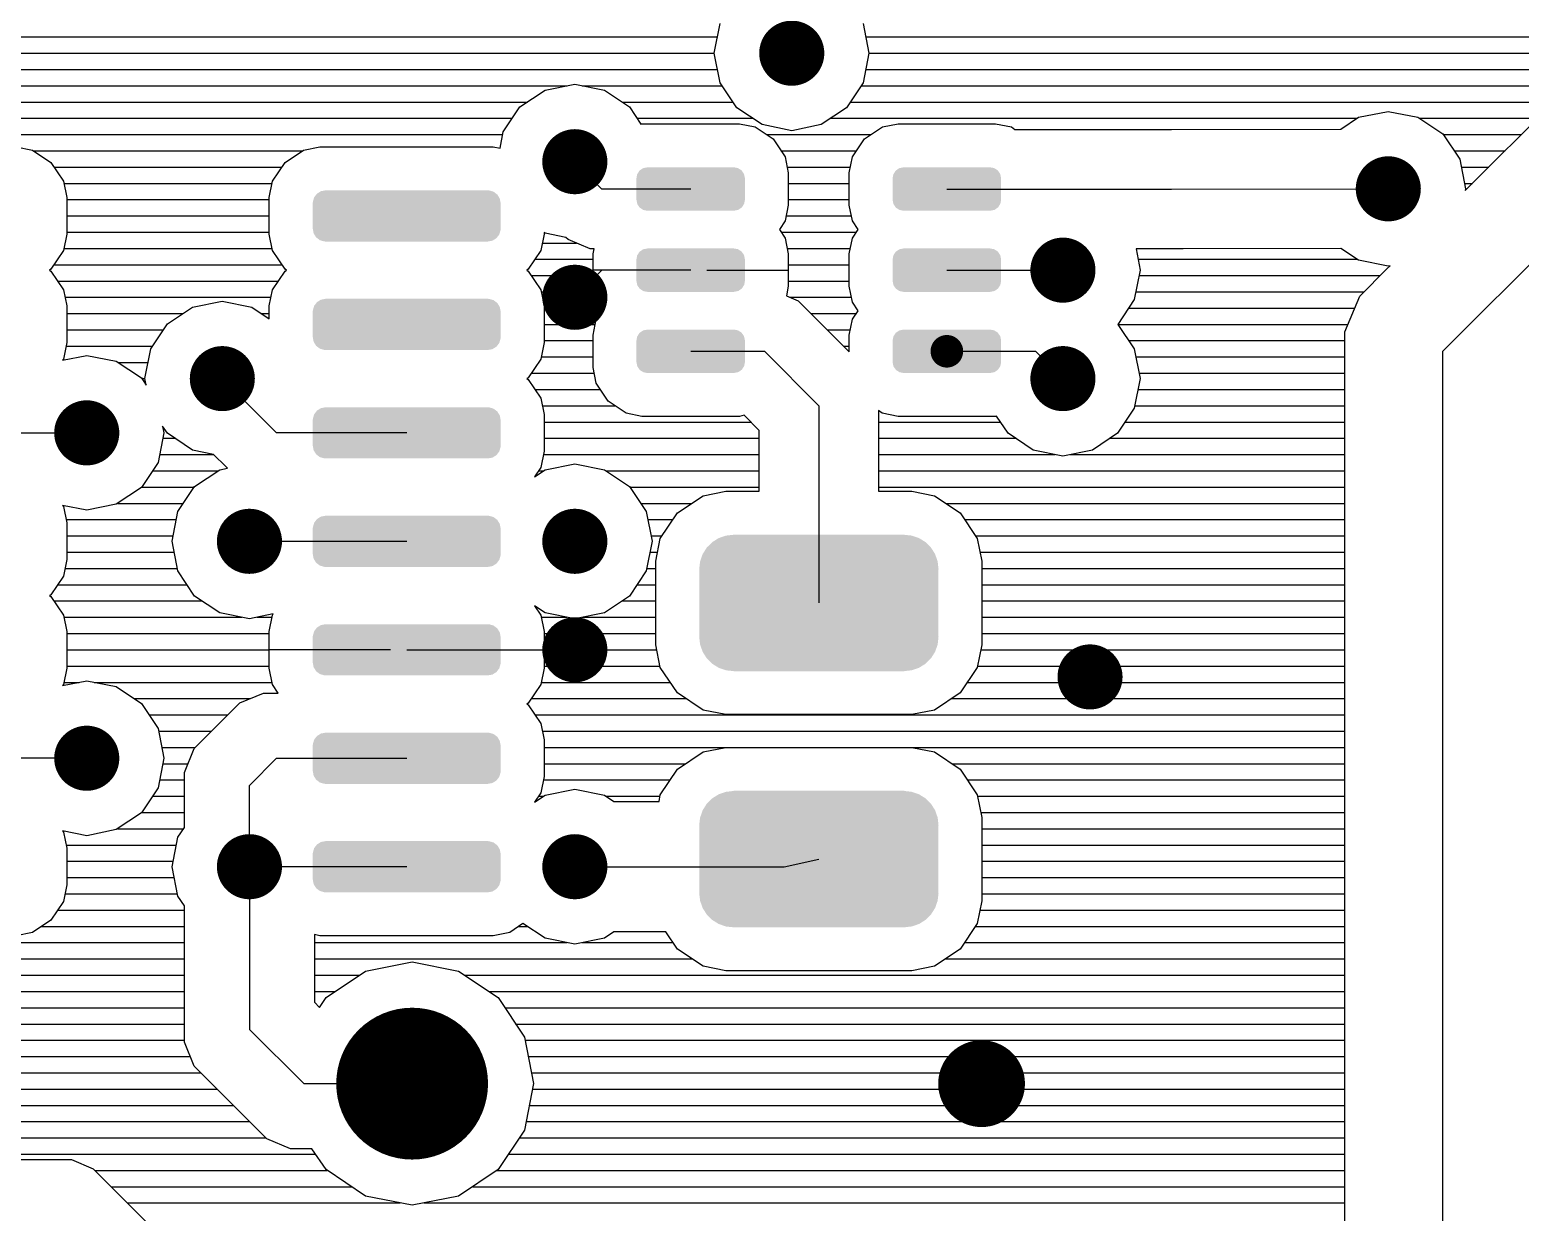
# Model space of a CAD drawing. Extents: x 295 to 953, y 10 to 290.
# Drawn here: x 583.88 to 622.27, y 192.54 to 222.99 of the extents above; entities that cross this region are included whole.
import ezdxf

# ---------------------------------------------------------------- set-up
doc = ezdxf.new("R2010")
doc.units = 0
doc.header["$LTSCALE"] = 5
doc.header["$MEASUREMENT"] = 0
doc.layers.get('0').update_dxf_attribs({"linetype": 'CONTINUOUS', "lineweight": 25})

msp = doc.modelspace()

# ---------------------------------------------------------------- linework, layer by layer
for p, q in [((601.509, 222.391), (601.66, 223.156)), ((605.342, 223.156), (605.493, 222.391)), ((560.297, 222.81), (601.592, 222.81)), ((605.409, 222.81), (624.811, 222.81)), ((560.912, 222.391), (601.509, 222.391)), ((601.66, 221.631), (601.509, 222.391)), ((605.493, 222.391), (605.342, 221.631)), ((605.493, 222.391), (624.391, 222.391)), ((620.854, 218.853), (624.419, 222.419)), ((561.197, 221.972), (601.592, 221.972)), ((605.409, 221.972), (623.972, 221.972)), ((561.376, 221.552), (597.72, 221.552)), ((597.15, 221.441), (597.916, 221.592)), ((597.916, 221.592), (598.676, 221.441)), ((598.106, 221.552), (601.71, 221.552)), ((602.09, 220.982), (601.66, 221.631)), ((605.342, 221.631), (604.912, 220.982)), ((605.292, 221.552), (623.553, 221.552)), ((596.502, 221.01), (597.15, 221.441)), ((598.676, 221.441), (599.324, 221.01)), ((561.459, 221.133), (596.692, 221.133)), ((596.072, 220.362), (596.502, 221.01)), ((599.134, 221.133), (601.989, 221.133)), ((599.324, 221.01), (599.62, 220.563)), ((602.738, 220.552), (602.09, 220.982)), ((604.912, 220.982), (604.264, 220.552)), ((605.012, 221.133), (623.134, 221.133)), ((618.105, 220.742), (618.871, 220.893)), ((618.871, 220.893), (619.631, 220.742)), ((626.554, 220.994), (620.268, 214.707)), ((573.602, 220.714), (596.306, 220.714)), ((599.519, 220.714), (602.492, 220.714)), ((599.62, 220.563), (599.642, 220.569)), ((599.642, 220.569), (602.157, 220.569)), ((602.157, 220.569), (602.559, 220.491)), ((602.559, 220.491), (603.023, 220.183)), ((603.504, 220.396), (602.738, 220.552)), ((604.264, 220.552), (603.504, 220.396)), ((604.509, 220.714), (618.066, 220.714)), ((605.376, 220.183), (605.839, 220.491)), ((605.839, 220.491), (606.242, 220.569)), ((606.242, 220.569), (608.756, 220.569)), ((608.756, 220.569), (609.164, 220.491)), ((609.164, 220.491), (609.248, 220.429)), ((609.248, 220.429), (613.288, 220.429)), ((613.288, 220.429), (617.647, 220.435)), ((617.647, 220.435), (618.105, 220.742)), ((619.631, 220.742), (620.279, 220.312)), ((619.67, 220.714), (622.715, 220.714)), ((574.446, 220.295), (596.06, 220.295)), ((595.988, 219.943), (596.072, 220.362)), ((602.85, 220.295), (605.549, 220.295)), ((603.023, 220.183), (603.33, 219.72)), ((605.068, 219.72), (605.376, 220.183)), ((620.279, 220.312), (620.709, 219.664)), ((620.284, 220.295), (622.296, 220.295)), ((583.521, 219.977), (583.946, 219.893)), ((583.946, 219.893), (584.421, 219.574)), ((583.968, 219.876), (590.903, 219.876)), ((590.45, 219.574), (590.925, 219.893)), ((590.925, 219.893), (591.35, 219.977)), ((591.35, 219.977), (595.814, 219.977)), ((595.814, 219.977), (595.988, 219.943)), ((603.224, 219.876), (605.174, 219.876)), ((603.33, 219.72), (603.414, 219.312)), ((604.984, 219.312), (605.068, 219.72)), ((620.569, 219.876), (621.877, 219.876)), ((620.709, 219.664), (620.86, 218.898)), ((584.421, 219.574), (584.745, 219.094)), ((584.499, 219.457), (590.372, 219.457)), ((590.126, 219.094), (590.45, 219.574)), ((598.614, 218.893), (597.916, 219.597)), ((603.386, 219.457), (605.012, 219.457)), ((603.414, 219.312), (603.414, 218.479)), ((604.984, 218.479), (604.984, 219.312)), ((620.748, 219.457), (621.458, 219.457)), ((584.745, 219.094), (584.828, 218.675)), ((584.756, 219.038), (590.115, 219.038)), ((590.042, 218.675), (590.126, 219.094)), ((600.9, 218.893), (598.614, 218.893)), ((603.414, 219.038), (604.984, 219.038)), ((607.499, 218.893), (613.283, 218.893)), ((613.283, 218.893), (618.871, 218.898)), ((620.832, 219.038), (621.039, 219.038)), ((620.86, 218.898), (620.854, 218.853)), ((584.828, 218.675), (584.828, 217.73)), ((584.828, 218.619), (590.042, 218.619)), ((590.042, 217.73), (590.042, 218.675)), ((603.414, 218.479), (603.33, 218.071)), ((603.414, 218.619), (604.984, 218.619)), ((605.068, 218.071), (604.984, 218.479)), ((584.828, 218.2), (590.042, 218.2)), ((603.33, 218.071), (603.185, 217.848)), ((603.358, 218.2), (605.04, 218.2)), ((605.213, 217.848), (605.068, 218.071)), ((584.828, 217.73), (584.745, 217.306)), ((584.828, 217.781), (590.042, 217.781)), ((590.126, 217.306), (590.042, 217.73)), ((597.122, 217.73), (597.038, 217.306)), ((597.122, 217.775), (597.122, 217.73)), ((597.15, 217.758), (597.122, 217.775)), ((597.686, 217.646), (597.15, 217.758)), ((603.185, 217.848), (603.33, 217.63)), ((603.23, 217.781), (605.169, 217.781)), ((605.068, 217.63), (605.213, 217.848)), ((584.745, 217.306), (584.421, 216.825)), ((584.756, 217.361), (590.115, 217.361)), ((590.45, 216.825), (590.126, 217.306)), ((597.038, 217.306), (596.714, 216.825)), ((597.077, 217.501), (597.96, 217.501)), ((597.748, 217.591), (597.686, 217.646)), ((598.312, 217.356), (597.748, 217.591)), ((598.413, 217.356), (598.312, 217.356)), ((598.385, 217.222), (598.413, 217.356)), ((603.33, 217.63), (603.414, 217.222)), ((603.386, 217.361), (605.012, 217.361)), ((604.984, 217.222), (605.068, 217.63)), ((612.981, 217.356), (612.372, 217.356)), ((612.372, 217.356), (612.478, 216.803)), ((613.294, 217.356), (612.981, 217.356)), ((613.59, 217.356), (613.294, 217.356)), ((617.647, 217.361), (613.59, 217.356)), ((618.105, 217.06), (617.647, 217.361)), ((584.499, 216.942), (590.372, 216.942)), ((596.887, 217.082), (598.385, 217.082)), ((598.385, 216.389), (598.385, 217.222)), ((603.414, 217.222), (603.414, 216.389)), ((603.414, 216.942), (604.984, 216.942)), ((604.984, 216.389), (604.984, 217.222)), ((612.422, 217.082), (618.066, 217.082)), ((618.871, 216.903), (618.105, 217.06)), ((584.421, 216.825), (584.387, 216.803)), ((584.387, 216.803), (584.421, 216.78)), ((584.421, 216.78), (584.745, 216.3)), ((590.126, 216.3), (590.45, 216.78)), ((590.484, 216.803), (590.45, 216.825)), ((590.45, 216.78), (590.484, 216.803)), ((596.714, 216.825), (596.681, 216.803)), ((596.681, 216.803), (596.714, 216.78)), ((596.714, 216.78), (597.038, 216.3)), ((596.792, 216.663), (598.385, 216.663)), ((598.608, 216.803), (597.916, 216.104)), ((600.48, 216.803), (598.385, 216.803)), ((600.9, 216.803), (598.608, 216.803)), ((601.319, 216.803), (603.414, 216.803)), ((607.499, 216.803), (610.489, 216.803)), ((612.478, 216.803), (612.327, 216.043)), ((612.45, 216.663), (618.664, 216.663)), ((618.133, 216.132), (618.843, 216.842)), ((618.843, 216.842), (618.915, 216.914)), ((618.915, 216.914), (618.871, 216.903)), ((584.594, 216.523), (590.277, 216.523)), ((584.745, 216.3), (584.828, 215.881)), ((590.042, 215.881), (590.126, 216.3)), ((597.038, 216.3), (597.122, 215.881)), ((597.049, 216.244), (598.413, 216.244)), ((598.463, 215.981), (598.385, 216.389)), ((603.414, 216.389), (603.364, 216.143)), ((603.414, 216.523), (604.984, 216.523)), ((605.068, 215.981), (604.984, 216.389)), ((612.366, 216.244), (618.245, 216.244)), ((584.784, 216.104), (590.087, 216.104)), ((584.828, 215.881), (584.828, 214.936)), ((587.421, 215.422), (588.069, 215.853)), ((588.069, 215.853), (588.835, 216.004)), ((588.835, 216.004), (589.595, 215.853)), ((589.595, 215.853), (590.042, 215.551)), ((590.042, 215.551), (590.042, 215.881)), ((597.122, 215.881), (597.122, 214.936)), ((597.122, 215.825), (598.569, 215.825)), ((598.614, 215.758), (598.463, 215.981)), ((603.364, 216.143), (603.666, 216.015)), ((603.453, 216.104), (605.04, 216.104)), ((603.666, 216.015), (604.984, 214.702)), ((605.213, 215.758), (605.068, 215.981)), ((612.327, 216.043), (611.902, 215.406)), ((612.187, 215.825), (618.004, 215.825)), ((617.753, 215.21), (618.133, 216.132)), ((584.828, 215.685), (587.824, 215.685)), ((586.991, 214.774), (587.421, 215.422)), ((589.841, 215.685), (590.042, 215.685)), ((597.122, 215.406), (598.441, 215.406)), ((598.385, 215.132), (598.463, 215.54)), ((598.463, 215.54), (598.614, 215.758)), ((603.995, 215.685), (605.163, 215.685)), ((604.984, 215.132), (605.068, 215.54)), ((605.068, 215.54), (605.213, 215.758)), ((611.902, 215.406), (617.831, 215.406)), ((611.902, 215.406), (612.327, 214.774)), ((584.828, 215.266), (587.321, 215.266)), ((598.385, 214.299), (598.385, 215.132)), ((604.414, 215.266), (605.012, 215.266)), ((604.984, 214.702), (604.984, 215.132)), ((617.753, 214.21), (617.753, 215.21)), ((584.828, 214.936), (584.745, 214.512)), ((584.812, 214.847), (587.041, 214.847)), ((586.84, 214.009), (586.991, 214.774)), ((597.122, 214.936), (597.038, 214.512)), ((597.122, 214.987), (598.385, 214.987)), ((600.9, 214.713), (602.799, 214.713)), ((602.799, 214.713), (604.202, 213.31)), ((604.833, 214.847), (604.984, 214.847)), ((607.499, 214.713), (609.784, 214.713)), ((609.784, 214.713), (610.489, 214.009)), ((612.187, 214.987), (617.753, 214.987)), ((612.327, 214.774), (612.478, 214.009)), ((620.268, 214.707), (620.268, 150.445)), ((584.722, 214.484), (585.343, 214.607)), ((584.745, 214.512), (584.722, 214.484)), ((585.343, 214.607), (586.103, 214.456)), ((586.103, 214.456), (586.751, 214.025)), ((586.142, 214.428), (586.924, 214.428)), ((597.038, 214.512), (596.714, 214.031)), ((597.049, 214.567), (598.385, 214.567)), ((598.463, 213.891), (598.385, 214.299)), ((612.366, 214.567), (617.753, 214.567)), ((586.751, 214.025), (586.874, 213.841)), ((586.756, 214.009), (586.84, 214.009)), ((586.874, 213.841), (586.84, 214.009)), ((590.232, 212.612), (588.835, 214.009)), ((596.714, 214.031), (596.681, 214.009)), ((596.681, 214.009), (596.714, 213.986)), ((596.714, 213.986), (597.038, 213.506)), ((596.792, 214.148), (598.413, 214.148)), ((598.776, 213.427), (598.463, 213.891)), ((612.478, 214.009), (612.327, 213.249)), ((612.45, 214.148), (617.753, 214.148)), ((617.753, 187.069), (617.753, 214.21)), ((596.887, 213.729), (598.569, 213.729)), ((597.038, 213.506), (597.122, 213.087)), ((612.422, 213.729), (617.753, 213.729)), ((597.077, 213.31), (598.949, 213.31)), ((597.122, 213.087), (597.122, 212.142)), ((599.234, 213.12), (598.776, 213.427)), ((599.642, 213.036), (599.234, 213.12)), ((604.202, 213.31), (604.202, 208.231)), ((605.834, 213.12), (605.739, 213.187)), ((605.739, 213.187), (605.739, 211.108)), ((606.242, 213.036), (605.834, 213.12)), ((612.327, 213.249), (611.897, 212.6)), ((612.338, 213.31), (617.753, 213.31)), ((587.421, 212.6), (587.298, 212.785)), ((587.298, 212.785), (587.332, 212.612)), ((597.122, 212.891), (602.447, 212.891)), ((602.157, 213.036), (599.642, 213.036)), ((602.274, 213.064), (602.157, 213.036)), ((602.665, 212.673), (602.274, 213.064)), ((605.739, 212.891), (608.879, 212.891)), ((608.756, 213.036), (606.242, 213.036)), ((608.779, 213.042), (608.756, 213.036)), ((609.075, 212.6), (608.779, 213.042)), ((612.092, 212.891), (617.753, 212.891)), ((581.291, 212.612), (585.343, 212.612)), ((587.332, 212.612), (587.181, 211.852)), ((587.304, 212.472), (587.611, 212.472)), ((588.069, 212.17), (587.421, 212.6)), ((593.585, 212.612), (590.232, 212.612)), ((597.122, 212.472), (602.665, 212.472)), ((602.665, 211.108), (602.665, 212.673)), ((605.739, 212.472), (609.265, 212.472)), ((609.723, 212.17), (609.075, 212.6)), ((611.897, 212.6), (611.249, 212.17)), ((611.707, 212.472), (617.753, 212.472)), ((587.22, 212.053), (588.617, 212.053)), ((588.606, 212.058), (588.069, 212.17)), ((588.924, 211.745), (588.606, 212.058)), ((597.122, 212.142), (597.038, 211.718)), ((597.105, 212.053), (602.665, 212.053)), ((605.739, 212.053), (610.293, 212.053)), ((610.489, 212.014), (609.723, 212.17)), ((611.249, 212.17), (610.489, 212.014)), ((610.679, 212.053), (617.753, 212.053)), ((587.181, 211.852), (586.751, 211.203)), ((587.041, 211.634), (588.729, 211.634)), ((588.12, 211.231), (588.768, 211.662)), ((588.768, 211.662), (588.969, 211.701)), ((588.969, 211.701), (588.924, 211.745)), ((597.038, 211.718), (596.876, 211.477)), ((596.876, 211.477), (597.15, 211.662)), ((596.982, 211.634), (597.111, 211.634)), ((597.15, 211.662), (597.916, 211.813)), ((597.916, 211.813), (598.676, 211.662)), ((598.676, 211.662), (599.324, 211.231)), ((598.715, 211.634), (602.665, 211.634)), ((605.739, 211.634), (617.753, 211.634)), ((586.751, 211.203), (586.103, 210.773)), ((586.756, 211.215), (588.114, 211.215)), ((587.69, 210.583), (588.12, 211.231)), ((599.324, 211.231), (599.754, 210.583)), ((599.329, 211.215), (602.665, 211.215)), ((605.739, 211.215), (617.753, 211.215)), ((586.142, 210.796), (587.829, 210.796)), ((599.614, 210.796), (600.927, 210.796)), ((600.559, 210.55), (601.218, 210.991)), ((601.218, 210.991), (601.805, 211.108)), ((601.805, 211.108), (602.665, 211.108)), ((605.739, 211.108), (606.594, 211.108)), ((606.594, 211.108), (607.18, 210.991)), ((607.18, 210.991), (607.84, 210.55)), ((607.471, 210.796), (617.753, 210.796)), ((585.343, 210.617), (584.722, 210.74)), ((584.722, 210.74), (584.745, 210.712)), ((584.745, 210.712), (584.828, 210.293)), ((586.103, 210.773), (585.343, 210.617)), ((587.539, 209.818), (587.69, 210.583)), ((599.754, 210.583), (599.905, 209.818)), ((600.117, 209.89), (600.559, 210.55)), ((607.84, 210.55), (608.281, 209.89)), ((584.812, 210.376), (587.65, 210.376)), ((584.828, 210.293), (584.828, 209.348)), ((599.793, 210.376), (600.447, 210.376)), ((607.952, 210.376), (617.753, 210.376)), ((584.828, 209.957), (587.567, 209.957)), ((587.69, 209.058), (587.539, 209.818)), ((589.534, 209.818), (593.585, 209.818)), ((599.905, 209.818), (599.754, 209.058)), ((599.877, 209.957), (600.162, 209.957)), ((600, 209.309), (600.117, 209.89)), ((608.237, 209.957), (617.753, 209.957)), ((608.281, 209.89), (608.399, 209.309)), ((584.828, 209.348), (584.745, 208.924)), ((584.828, 209.538), (587.595, 209.538)), ((599.849, 209.538), (600.05, 209.538)), ((600, 207.152), (600, 209.309)), ((608.348, 209.538), (617.753, 209.538)), ((608.399, 209.309), (608.399, 207.152)), ((584.745, 208.924), (584.421, 208.443)), ((584.784, 209.119), (587.678, 209.119)), ((588.12, 208.409), (587.69, 209.058)), ((599.754, 209.058), (599.324, 208.409)), ((599.765, 209.119), (600, 209.119)), ((608.399, 209.119), (617.753, 209.119)), ((584.594, 208.7), (587.924, 208.7)), ((599.519, 208.7), (600, 208.7)), ((608.399, 208.7), (617.753, 208.7)), ((584.421, 208.443), (584.387, 208.421)), ((584.387, 208.421), (584.421, 208.398)), ((584.421, 208.398), (584.745, 207.918)), ((584.499, 208.281), (588.31, 208.281)), ((588.768, 207.979), (588.12, 208.409)), ((597.15, 207.979), (596.876, 208.158)), ((596.876, 208.158), (597.038, 207.918)), ((599.324, 208.409), (598.676, 207.979)), ((599.134, 208.281), (600, 208.281)), ((608.399, 208.281), (617.753, 208.281)), ((584.745, 207.918), (584.828, 207.499)), ((584.756, 207.862), (589.338, 207.862)), ((589.534, 207.823), (588.768, 207.979)), ((590.148, 207.946), (589.534, 207.823)), ((589.724, 207.862), (590.115, 207.862)), ((590.042, 207.499), (590.126, 207.918)), ((590.126, 207.918), (590.148, 207.946)), ((597.038, 207.918), (597.122, 207.499)), ((597.049, 207.862), (597.72, 207.862)), ((597.916, 207.823), (597.15, 207.979)), ((598.676, 207.979), (597.916, 207.823)), ((598.106, 207.862), (600, 207.862)), ((608.399, 207.862), (617.753, 207.862)), ((584.828, 207.499), (584.828, 206.554)), ((584.828, 207.443), (590.042, 207.443)), ((590.042, 206.554), (590.042, 207.499)), ((597.122, 207.499), (597.122, 206.554)), ((597.122, 207.443), (600, 207.443)), ((608.399, 207.443), (617.753, 207.443)), ((584.828, 207.024), (590.042, 207.024)), ((593.166, 207.024), (590.042, 207.024)), ((593.585, 207.024), (597.916, 207.024)), ((594.004, 207.024), (597.122, 207.024)), ((597.122, 207.024), (600.028, 207.024)), ((600.117, 206.571), (600, 207.152)), ((608.399, 207.152), (608.281, 206.571)), ((608.371, 207.024), (617.753, 207.024)), ((584.828, 206.554), (584.745, 206.13)), ((584.828, 206.605), (590.042, 206.605)), ((590.126, 206.13), (590.042, 206.554)), ((597.122, 206.554), (597.038, 206.13)), ((597.122, 206.605), (600.112, 206.605)), ((600.559, 205.912), (600.117, 206.571)), ((608.281, 206.571), (607.84, 205.912)), ((608.287, 206.605), (617.753, 206.605)), ((584.722, 206.102), (585.343, 206.225)), ((584.756, 206.185), (585.147, 206.185)), ((585.343, 206.225), (586.103, 206.074)), ((585.533, 206.185), (590.115, 206.185)), ((597.049, 206.185), (600.374, 206.185)), ((608.024, 206.185), (617.753, 206.185)), ((584.745, 206.13), (584.722, 206.102)), ((586.103, 206.074), (586.751, 205.643)), ((589.282, 205.655), (589.897, 205.906)), ((589.897, 205.906), (590.277, 205.906)), ((590.277, 205.906), (590.126, 206.13)), ((597.038, 206.13), (596.714, 205.649)), ((601.218, 205.47), (600.559, 205.912)), ((607.84, 205.912), (607.18, 205.47)), ((586.561, 205.766), (589.556, 205.766)), ((586.751, 205.643), (587.181, 204.995)), ((588.807, 205.18), (589.282, 205.655)), ((596.714, 205.649), (596.681, 205.627)), ((596.681, 205.627), (596.714, 205.604)), ((596.714, 205.604), (597.038, 205.124)), ((596.792, 205.766), (600.771, 205.766)), ((601.805, 205.353), (601.218, 205.47)), ((607.18, 205.47), (606.594, 205.353)), ((607.627, 205.766), (617.753, 205.766)), ((586.946, 205.347), (588.975, 205.347)), ((588.584, 204.956), (588.807, 205.18)), ((596.887, 205.347), (617.753, 205.347)), ((597.038, 205.124), (597.122, 204.705)), ((606.594, 205.353), (601.805, 205.353)), ((587.181, 204.995), (587.332, 204.23)), ((587.192, 204.928), (588.556, 204.928)), ((588.109, 204.481), (588.584, 204.956)), ((597.077, 204.928), (617.753, 204.928)), ((597.122, 204.705), (597.122, 203.76)), ((587.276, 204.509), (588.137, 204.509)), ((587.857, 203.866), (588.109, 204.481)), ((597.122, 204.509), (617.753, 204.509)), ((600.559, 203.95), (601.218, 204.392)), ((601.218, 204.392), (601.805, 204.509)), ((601.805, 204.509), (606.594, 204.509)), ((606.594, 204.509), (607.18, 204.392)), ((607.18, 204.392), (607.84, 203.95)), ((585.343, 204.23), (581.291, 204.23)), ((587.332, 204.23), (587.181, 203.47)), ((587.304, 204.09), (587.947, 204.09)), ((587.857, 203.201), (587.857, 203.866)), ((589.534, 203.531), (590.232, 204.23)), ((590.232, 204.23), (593.585, 204.23)), ((597.122, 204.09), (600.771, 204.09)), ((600.117, 203.291), (600.559, 203.95)), ((607.627, 204.09), (617.753, 204.09)), ((607.84, 203.95), (608.281, 203.291)), ((587.22, 203.671), (587.857, 203.671)), ((589.534, 201.436), (589.534, 203.531)), ((597.122, 203.76), (597.038, 203.336)), ((597.105, 203.671), (600.374, 203.671)), ((608.024, 203.671), (617.753, 203.671)), ((587.181, 203.47), (586.751, 202.821)), ((587.041, 203.252), (587.857, 203.252)), ((587.857, 202.447), (587.857, 203.201)), ((597.038, 203.336), (596.876, 203.095)), ((596.876, 203.095), (597.15, 203.28)), ((596.982, 203.252), (597.111, 203.252)), ((597.15, 203.28), (597.916, 203.431)), ((597.916, 203.431), (598.676, 203.28)), ((598.676, 203.28), (598.921, 203.112)), ((598.715, 203.252), (600.112, 203.252)), ((598.921, 203.112), (600.084, 203.112)), ((600.084, 203.112), (600.117, 203.291)), ((608.281, 203.291), (608.399, 202.704)), ((608.287, 203.252), (617.753, 203.252)), ((586.751, 202.821), (586.103, 202.391)), ((586.756, 202.833), (587.857, 202.833)), ((608.371, 202.833), (617.753, 202.833)), ((585.343, 202.235), (584.722, 202.358)), ((584.722, 202.358), (584.745, 202.33)), ((584.745, 202.33), (584.828, 201.911)), ((586.103, 202.391), (585.343, 202.235)), ((586.142, 202.414), (587.829, 202.414)), ((587.69, 202.201), (587.857, 202.447)), ((608.399, 202.704), (608.399, 200.553)), ((608.399, 202.414), (617.753, 202.414)), ((584.812, 201.994), (587.65, 201.994)), ((587.539, 201.436), (587.69, 202.201)), ((608.399, 201.994), (617.753, 201.994)), ((584.828, 201.911), (584.828, 200.966)), ((584.828, 201.575), (587.567, 201.575)), ((603.308, 201.436), (604.202, 201.631)), ((608.399, 201.575), (617.753, 201.575)), ((587.69, 200.676), (587.539, 201.436)), ((593.585, 201.436), (589.534, 201.436)), ((589.534, 201.436), (589.534, 197.245)), ((597.916, 201.436), (603.308, 201.436)), ((584.828, 200.966), (584.745, 200.542)), ((584.828, 201.156), (587.595, 201.156)), ((608.399, 201.156), (617.753, 201.156)), ((584.745, 200.542), (584.421, 200.061)), ((584.784, 200.737), (587.678, 200.737)), ((587.857, 200.424), (587.69, 200.676)), ((587.857, 197.58), (587.857, 200.424)), ((608.399, 200.553), (608.281, 199.972)), ((608.399, 200.737), (617.753, 200.737)), ((584.421, 200.061), (583.946, 199.742)), ((584.594, 200.318), (587.857, 200.318)), ((608.348, 200.318), (617.753, 200.318)), ((583.946, 199.742), (583.521, 199.659)), ((584.18, 199.899), (587.857, 199.899)), ((591.35, 199.659), (591.21, 199.687)), ((591.21, 199.687), (591.21, 197.943)), ((595.814, 199.659), (591.35, 199.659)), ((596.239, 199.742), (595.814, 199.659)), ((596.58, 199.972), (596.239, 199.742)), ((596.474, 199.899), (596.692, 199.899)), ((597.15, 199.597), (596.58, 199.972)), ((598.921, 199.759), (598.676, 199.597)), ((600.257, 199.759), (598.921, 199.759)), ((600.559, 199.312), (600.257, 199.759)), ((608.281, 199.972), (607.84, 199.312)), ((608.237, 199.899), (617.753, 199.899)), ((577.151, 199.48), (587.857, 199.48)), ((591.21, 199.48), (597.72, 199.48)), ((597.916, 199.441), (597.15, 199.597)), ((598.676, 199.597), (597.916, 199.441)), ((598.106, 199.48), (600.447, 199.48)), ((601.218, 198.871), (600.559, 199.312)), ((607.84, 199.312), (607.18, 198.871)), ((607.952, 199.48), (617.753, 199.48)), ((563.661, 199.061), (587.857, 199.061)), ((591.21, 199.061), (600.927, 199.061)), ((592.523, 198.742), (593.725, 198.982)), ((593.725, 198.982), (594.92, 198.742)), ((607.471, 199.061), (617.753, 199.061)), ((563.7, 198.642), (587.857, 198.642)), ((591.21, 198.642), (592.372, 198.642)), ((591.506, 198.066), (592.523, 198.742)), ((594.92, 198.742), (595.937, 198.066)), ((595.071, 198.642), (617.753, 198.642)), ((601.805, 198.753), (601.218, 198.871)), ((606.594, 198.753), (601.805, 198.753)), ((607.18, 198.871), (606.594, 198.753)), ((563.7, 198.223), (587.857, 198.223)), ((591.21, 198.223), (591.746, 198.223)), ((595.697, 198.223), (617.753, 198.223)), ((563.7, 197.803), (587.857, 197.803)), ((591.21, 197.943), (591.338, 197.809)), ((591.338, 197.809), (591.506, 198.066)), ((595.937, 198.066), (596.619, 197.049)), ((596.111, 197.803), (617.753, 197.803)), ((563.639, 197.384), (587.857, 197.384)), ((587.857, 196.915), (587.857, 197.58)), ((596.39, 197.384), (617.753, 197.384)), ((563.432, 196.965), (587.857, 196.965)), ((589.534, 197.245), (590.931, 195.848)), ((596.619, 197.049), (596.854, 195.848)), ((596.63, 196.965), (617.753, 196.965)), ((588.109, 196.295), (587.857, 196.915)), ((563.007, 196.546), (588.008, 196.546)), ((588.584, 195.825), (588.109, 196.295)), ((596.714, 196.546), (617.753, 196.546)), ((561.432, 196.127), (588.276, 196.127)), ((589.506, 194.898), (588.584, 195.825)), ((590.931, 195.848), (593.725, 195.848)), ((596.854, 195.848), (596.619, 194.652)), ((596.798, 196.127), (617.753, 196.127)), ((561.459, 195.708), (588.695, 195.708)), ((596.826, 195.708), (617.753, 195.708)), ((561.376, 195.289), (589.114, 195.289)), ((596.742, 195.289), (617.753, 195.289)), ((561.197, 194.87), (589.534, 194.87)), ((589.981, 194.428), (589.506, 194.898)), ((596.619, 194.652), (595.937, 193.635)), ((596.658, 194.87), (617.753, 194.87)), ((560.912, 194.451), (589.953, 194.451)), ((590.595, 194.171), (589.981, 194.428)), ((596.485, 194.451), (617.753, 194.451)), ((559.688, 193.892), (584.946, 193.892)), ((560.297, 194.032), (591.238, 194.032)), ((584.946, 193.892), (585.51, 193.657)), ((591.143, 194.171), (590.595, 194.171)), ((591.506, 193.635), (591.143, 194.171)), ((596.206, 194.032), (617.753, 194.032)), ((585.51, 193.657), (588.304, 190.863)), ((585.555, 193.612), (591.534, 193.612)), ((592.523, 192.953), (591.506, 193.635)), ((595.937, 193.635), (594.92, 192.953)), ((595.909, 193.612), (617.753, 193.612)), ((585.974, 193.193), (592.16, 193.193)), ((595.284, 193.193), (617.753, 193.193)), ((586.393, 192.774), (593.417, 192.774)), ((593.725, 192.718), (592.523, 192.953)), ((594.92, 192.953), (593.725, 192.718)), ((594.026, 192.774), (617.753, 192.774))]:
    msp.add_line(p, q)
for points, const_width in [([(603.084, 222.391, 1), (603.923, 222.391, 1)], 0.838), ([(597.496, 219.597, 1), (598.335, 219.597, 1)], 0.838), ([(618.451, 218.898, 1), (619.29, 218.898, 1)], 0.838), ([(610.069, 216.803, 1), (610.908, 216.803, 1)], 0.838), ([(597.496, 216.104, 1), (598.335, 216.104, 1)], 0.838), ([(607.289, 214.713, 1), (607.709, 214.713, 1)], 0.419), ([(588.416, 214.009, 1), (589.254, 214.009, 1)], 0.838), ([(610.069, 214.009, 1), (610.908, 214.009, 1)], 0.838), ([(584.923, 212.612, 1), (585.762, 212.612, 1)], 0.838), ([(589.114, 209.818, 1), (589.953, 209.818, 1)], 0.838), ([(597.496, 209.818, 1), (598.335, 209.818, 1)], 0.838), ([(597.496, 207.024, 1), (598.335, 207.024, 1)], 0.838), ([(610.768, 206.325, 1), (611.606, 206.325, 1)], 0.838), ([(584.923, 204.23, 1), (585.762, 204.23, 1)], 0.838), ([(589.114, 201.436, 1), (589.953, 201.436, 1)], 0.838), ([(597.496, 201.436, 1), (598.335, 201.436, 1)], 0.838), ([(592.747, 195.848, 1), (594.702, 195.848, 1)], 1.956), ([(607.834, 195.848, 1), (608.952, 195.848, 1)], 1.118)]:
    msp.add_lwpolyline(points, format="xyb", close=True, dxfattribs=dict(const_width=const_width))
for points in [[(599.503, 219.172), (599.521, 219.273), (602.297, 219.172), (602.276, 219.273)], [(599.521, 219.273), (599.527, 219.281), (602.276, 219.273), (602.274, 219.281)], [(599.527, 219.281), (599.581, 219.366), (602.274, 219.281), (602.216, 219.366)], [(599.581, 219.366), (599.59, 219.373), (602.216, 219.366), (602.212, 219.373)], [(599.59, 219.373), (599.673, 219.429), (602.212, 219.373), (602.123, 219.429)], [(599.673, 219.429), (599.689, 219.433), (602.123, 219.429), (602.118, 219.433)], [(599.689, 219.433), (599.782, 219.451), (602.118, 219.433), (602.017, 219.451)], [(606.102, 219.172), (606.121, 219.273), (608.896, 219.172), (608.876, 219.273)], [(606.121, 219.273), (606.126, 219.281), (608.876, 219.273), (608.874, 219.281)], [(606.126, 219.281), (606.181, 219.366), (608.874, 219.281), (608.815, 219.366)], [(606.181, 219.366), (606.19, 219.373), (608.815, 219.366), (608.811, 219.373)], [(606.19, 219.373), (606.272, 219.429), (608.811, 219.373), (608.723, 219.429)], [(606.272, 219.429), (606.289, 219.433), (608.723, 219.429), (608.717, 219.433)], [(606.289, 219.433), (606.381, 219.451), (608.717, 219.433), (608.617, 219.451)], [(591.355, 218.824), (591.376, 218.837), (595.822, 218.824), (595.778, 218.837)], [(591.376, 218.837), (591.487, 218.857), (595.778, 218.837), (595.706, 218.857)], [(591.487, 218.857), (591.495, 218.859), (595.706, 218.857), (595.675, 218.859)], [(599.503, 218.613), (599.503, 219.172), (602.297, 218.613), (602.297, 219.172)], [(606.102, 218.613), (606.102, 219.172), (608.896, 218.613), (608.896, 219.172)], [(591.165, 218.529), (591.167, 218.561), (596.004, 218.529), (595.999, 218.561)], [(591.165, 217.87), (591.165, 218.529), (596.004, 217.87), (596.004, 218.529)], [(591.167, 218.561), (591.192, 218.648), (595.999, 218.561), (595.982, 218.648)], [(591.192, 218.648), (591.2, 218.677), (595.982, 218.648), (595.964, 218.677)], [(591.2, 218.677), (591.256, 218.751), (595.964, 218.677), (595.919, 218.751)], [(591.256, 218.751), (591.273, 218.773), (595.919, 218.751), (595.889, 218.773)], [(591.273, 218.773), (591.355, 218.824), (595.889, 218.773), (595.822, 218.824)], [(599.523, 218.512), (599.503, 218.613), (602.278, 218.512), (602.297, 218.613)], [(599.525, 218.504), (599.523, 218.512), (602.272, 218.504), (602.278, 218.512)], [(599.583, 218.419), (599.525, 218.504), (602.218, 218.419), (602.272, 218.504)], [(606.122, 218.512), (606.102, 218.613), (608.877, 218.512), (608.896, 218.613)], [(606.124, 218.504), (606.122, 218.512), (608.872, 218.504), (608.877, 218.512)], [(606.183, 218.419), (606.124, 218.504), (608.817, 218.419), (608.872, 218.504)], [(599.588, 218.412), (599.583, 218.419), (602.209, 218.412), (602.218, 218.419)], [(599.676, 218.356), (599.588, 218.412), (602.126, 218.356), (602.209, 218.412)], [(599.681, 218.353), (599.676, 218.356), (602.11, 218.353), (602.126, 218.356)], [(599.782, 218.334), (599.681, 218.353), (602.017, 218.334), (602.11, 218.353)], [(606.187, 218.412), (606.183, 218.419), (608.808, 218.412), (608.817, 218.419)], [(606.275, 218.356), (606.187, 218.412), (608.726, 218.356), (608.808, 218.412)], [(606.281, 218.353), (606.275, 218.356), (608.709, 218.353), (608.726, 218.356)], [(606.381, 218.334), (606.281, 218.353), (608.617, 218.334), (608.709, 218.353)], [(591.171, 217.838), (591.165, 217.87), (596.003, 217.838), (596.004, 217.87)], [(591.187, 217.751), (591.171, 217.838), (595.978, 217.751), (596.003, 217.838)], [(591.205, 217.722), (591.187, 217.751), (595.97, 217.722), (595.978, 217.751)], [(591.251, 217.648), (591.205, 217.722), (595.913, 217.648), (595.97, 217.722)], [(591.28, 217.626), (591.251, 217.648), (595.896, 217.626), (595.913, 217.648)], [(591.347, 217.575), (591.28, 217.626), (595.814, 217.575), (595.896, 217.626)], [(591.392, 217.562), (591.347, 217.575), (595.794, 217.562), (595.814, 217.575)], [(591.463, 217.542), (591.392, 217.562), (595.683, 217.542), (595.794, 217.562)], [(591.495, 217.54), (591.463, 217.542), (595.675, 217.54), (595.683, 217.542)], [(599.59, 217.283), (599.673, 217.339), (602.212, 217.283), (602.123, 217.339)], [(599.673, 217.339), (599.689, 217.343), (602.123, 217.339), (602.118, 217.343)], [(599.689, 217.343), (599.782, 217.361), (602.118, 217.343), (602.017, 217.361)], [(606.19, 217.283), (606.272, 217.339), (608.811, 217.283), (608.723, 217.339)], [(606.272, 217.339), (606.289, 217.343), (608.723, 217.339), (608.717, 217.343)], [(606.289, 217.343), (606.381, 217.361), (608.717, 217.343), (608.617, 217.361)], [(599.503, 217.082), (599.521, 217.183), (602.297, 217.082), (602.276, 217.183)], [(599.503, 216.523), (599.503, 217.082), (602.297, 216.523), (602.297, 217.082)], [(599.521, 217.183), (599.527, 217.191), (602.276, 217.183), (602.274, 217.191)], [(599.527, 217.191), (599.581, 217.276), (602.274, 217.191), (602.216, 217.276)], [(599.581, 217.276), (599.59, 217.283), (602.216, 217.276), (602.212, 217.283)], [(606.102, 217.082), (606.121, 217.183), (608.896, 217.082), (608.876, 217.183)], [(606.102, 216.523), (606.102, 217.082), (608.896, 216.523), (608.896, 217.082)], [(606.121, 217.183), (606.126, 217.191), (608.876, 217.183), (608.874, 217.191)], [(606.126, 217.191), (606.181, 217.276), (608.874, 217.191), (608.815, 217.276)], [(606.181, 217.276), (606.19, 217.283), (608.815, 217.276), (608.811, 217.283)], [(599.523, 216.422), (599.503, 216.523), (602.278, 216.422), (602.297, 216.523)], [(599.525, 216.414), (599.523, 216.422), (602.272, 216.414), (602.278, 216.422)], [(599.583, 216.329), (599.525, 216.414), (602.218, 216.329), (602.272, 216.414)], [(599.588, 216.323), (599.583, 216.329), (602.209, 216.323), (602.218, 216.329)], [(599.676, 216.266), (599.588, 216.323), (602.126, 216.266), (602.209, 216.323)], [(599.681, 216.263), (599.676, 216.266), (602.11, 216.263), (602.126, 216.266)], [(599.782, 216.244), (599.681, 216.263), (602.017, 216.244), (602.11, 216.263)], [(606.122, 216.422), (606.102, 216.523), (608.877, 216.422), (608.896, 216.523)], [(606.124, 216.414), (606.122, 216.422), (608.872, 216.414), (608.877, 216.422)], [(606.183, 216.329), (606.124, 216.414), (608.817, 216.329), (608.872, 216.414)], [(606.187, 216.323), (606.183, 216.329), (608.808, 216.323), (608.817, 216.329)], [(606.275, 216.266), (606.187, 216.323), (608.726, 216.266), (608.808, 216.323)], [(606.281, 216.263), (606.275, 216.266), (608.709, 216.263), (608.726, 216.266)], [(606.381, 216.244), (606.281, 216.263), (608.617, 216.244), (608.709, 216.263)], [(591.165, 215.735), (591.167, 215.767), (596.004, 215.735), (595.999, 215.767)], [(591.167, 215.767), (591.192, 215.854), (595.999, 215.767), (595.982, 215.854)], [(591.192, 215.854), (591.2, 215.883), (595.982, 215.854), (595.964, 215.883)], [(591.2, 215.883), (591.256, 215.957), (595.964, 215.883), (595.919, 215.957)], [(591.256, 215.957), (591.273, 215.979), (595.919, 215.957), (595.889, 215.979)], [(591.273, 215.979), (591.355, 216.03), (595.889, 215.979), (595.822, 216.03)], [(591.355, 216.03), (591.376, 216.043), (595.822, 216.03), (595.778, 216.043)], [(591.376, 216.043), (591.487, 216.063), (595.778, 216.043), (595.706, 216.063)], [(591.487, 216.063), (591.495, 216.065), (595.706, 216.063), (595.675, 216.065)], [(591.165, 215.076), (591.165, 215.735), (596.004, 215.076), (596.004, 215.735)], [(591.171, 215.044), (591.165, 215.076), (596.003, 215.044), (596.004, 215.076)], [(591.187, 214.957), (591.171, 215.044), (595.978, 214.957), (596.003, 215.044)], [(599.503, 214.992), (599.521, 215.093), (602.297, 214.992), (602.276, 215.093)], [(599.521, 215.093), (599.527, 215.101), (602.276, 215.093), (602.274, 215.101)], [(599.527, 215.101), (599.581, 215.186), (602.274, 215.101), (602.216, 215.186)], [(599.581, 215.186), (599.59, 215.193), (602.216, 215.186), (602.212, 215.193)], [(599.59, 215.193), (599.673, 215.249), (602.212, 215.193), (602.123, 215.249)], [(599.673, 215.249), (599.689, 215.253), (602.123, 215.249), (602.118, 215.253)], [(599.689, 215.253), (599.782, 215.271), (602.118, 215.253), (602.017, 215.271)], [(606.102, 214.992), (606.121, 215.093), (608.896, 214.992), (608.876, 215.093)], [(606.121, 215.093), (606.126, 215.101), (608.876, 215.093), (608.874, 215.101)], [(606.126, 215.101), (606.181, 215.186), (608.874, 215.101), (608.815, 215.186)], [(606.181, 215.186), (606.19, 215.193), (608.815, 215.186), (608.811, 215.193)], [(606.19, 215.193), (606.272, 215.249), (608.811, 215.193), (608.723, 215.249)], [(606.272, 215.249), (606.289, 215.253), (608.723, 215.249), (608.717, 215.253)], [(606.289, 215.253), (606.381, 215.271), (608.717, 215.253), (608.617, 215.271)], [(591.205, 214.928), (591.187, 214.957), (595.97, 214.928), (595.978, 214.957)], [(591.251, 214.854), (591.205, 214.928), (595.913, 214.854), (595.97, 214.928)], [(591.28, 214.832), (591.251, 214.854), (595.896, 214.832), (595.913, 214.854)], [(591.347, 214.781), (591.28, 214.832), (595.814, 214.781), (595.896, 214.832)], [(591.392, 214.768), (591.347, 214.781), (595.794, 214.768), (595.814, 214.781)], [(591.463, 214.748), (591.392, 214.768), (595.683, 214.748), (595.794, 214.768)], [(591.495, 214.746), (591.463, 214.748), (595.675, 214.746), (595.683, 214.748)], [(599.503, 214.433), (599.503, 214.992), (602.297, 214.433), (602.297, 214.992)], [(606.102, 214.433), (606.102, 214.992), (608.896, 214.433), (608.896, 214.992)], [(599.523, 214.333), (599.503, 214.433), (602.278, 214.333), (602.297, 214.433)], [(599.525, 214.324), (599.523, 214.333), (602.272, 214.324), (602.278, 214.333)], [(599.583, 214.239), (599.525, 214.324), (602.218, 214.239), (602.272, 214.324)], [(599.588, 214.233), (599.583, 214.239), (602.209, 214.233), (602.218, 214.239)], [(599.676, 214.176), (599.588, 214.233), (602.126, 214.176), (602.209, 214.233)], [(606.122, 214.333), (606.102, 214.433), (608.877, 214.333), (608.896, 214.433)], [(606.124, 214.324), (606.122, 214.333), (608.872, 214.324), (608.877, 214.333)], [(606.183, 214.239), (606.124, 214.324), (608.817, 214.239), (608.872, 214.324)], [(606.187, 214.233), (606.183, 214.239), (608.808, 214.233), (608.817, 214.239)], [(606.275, 214.176), (606.187, 214.233), (608.726, 214.176), (608.808, 214.233)], [(599.681, 214.173), (599.676, 214.176), (602.11, 214.173), (602.126, 214.176)], [(599.782, 214.154), (599.681, 214.173), (602.017, 214.154), (602.11, 214.173)], [(606.281, 214.173), (606.275, 214.176), (608.709, 214.173), (608.726, 214.176)], [(606.381, 214.154), (606.281, 214.173), (608.617, 214.154), (608.709, 214.173)], [(591.192, 213.06), (591.2, 213.089), (595.982, 213.06), (595.964, 213.089)], [(591.2, 213.089), (591.256, 213.163), (595.964, 213.089), (595.919, 213.163)], [(591.256, 213.163), (591.273, 213.185), (595.919, 213.163), (595.889, 213.185)], [(591.273, 213.185), (591.355, 213.236), (595.889, 213.185), (595.822, 213.236)], [(591.355, 213.236), (591.376, 213.249), (595.822, 213.236), (595.778, 213.249)], [(591.376, 213.249), (591.487, 213.269), (595.778, 213.249), (595.706, 213.269)], [(591.487, 213.269), (591.495, 213.271), (595.706, 213.269), (595.675, 213.271)], [(591.165, 212.941), (591.167, 212.973), (596.004, 212.941), (595.999, 212.973)], [(591.165, 212.282), (591.165, 212.941), (596.004, 212.282), (596.004, 212.941)], [(591.167, 212.973), (591.192, 213.06), (595.999, 212.973), (595.982, 213.06)], [(591.171, 212.25), (591.165, 212.282), (596.003, 212.25), (596.004, 212.282)], [(591.187, 212.163), (591.171, 212.25), (595.978, 212.163), (596.003, 212.25)], [(591.205, 212.134), (591.187, 212.163), (595.97, 212.134), (595.978, 212.163)], [(591.251, 212.06), (591.205, 212.134), (595.913, 212.06), (595.97, 212.134)], [(591.28, 212.038), (591.251, 212.06), (595.896, 212.038), (595.913, 212.06)], [(591.347, 211.987), (591.28, 212.038), (595.814, 211.987), (595.896, 212.038)], [(591.392, 211.974), (591.347, 211.987), (595.794, 211.974), (595.814, 211.987)], [(591.463, 211.954), (591.392, 211.974), (595.683, 211.954), (595.794, 211.974)], [(591.495, 211.952), (591.463, 211.954), (595.675, 211.952), (595.683, 211.954)], [(591.256, 210.369), (591.273, 210.391), (595.919, 210.369), (595.889, 210.391)], [(591.273, 210.391), (591.355, 210.442), (595.889, 210.391), (595.822, 210.442)], [(591.355, 210.442), (591.376, 210.455), (595.822, 210.442), (595.778, 210.455)], [(591.376, 210.455), (591.487, 210.475), (595.778, 210.455), (595.706, 210.475)], [(591.487, 210.475), (591.495, 210.477), (595.706, 210.475), (595.675, 210.477)], [(591.165, 210.147), (591.167, 210.179), (596.004, 210.147), (595.999, 210.179)], [(591.165, 209.488), (591.165, 210.147), (596.004, 209.488), (596.004, 210.147)], [(591.167, 210.179), (591.192, 210.266), (595.999, 210.179), (595.982, 210.266)], [(591.192, 210.266), (591.2, 210.295), (595.982, 210.266), (595.964, 210.295)], [(591.2, 210.295), (591.256, 210.369), (595.964, 210.295), (595.919, 210.369)], [(601.21, 209.491), (601.312, 209.654), (607.195, 209.491), (607.092, 209.654)], [(601.312, 209.654), (601.316, 209.659), (607.092, 209.654), (607.089, 209.659)], [(601.316, 209.659), (601.452, 209.794), (607.089, 209.659), (606.952, 209.794)], [(601.452, 209.794), (601.457, 209.798), (606.952, 209.794), (606.948, 209.798)], [(601.457, 209.798), (601.619, 209.9), (606.948, 209.798), (606.784, 209.9)], [(601.619, 209.9), (601.626, 209.902), (606.784, 209.9), (606.78, 209.902)], [(601.626, 209.902), (601.806, 209.965), (606.78, 209.902), (606.596, 209.965)], [(601.806, 209.965), (601.818, 209.966), (606.596, 209.965), (606.592, 209.966)], [(601.818, 209.966), (602.003, 209.986), (606.592, 209.966), (606.401, 209.986)], [(602.003, 209.986), (602.003, 209.991), (606.401, 209.986), (606.401, 209.991)], [(591.171, 209.456), (591.165, 209.488), (596.003, 209.456), (596.004, 209.488)], [(591.187, 209.369), (591.171, 209.456), (595.978, 209.369), (596.003, 209.456)], [(591.205, 209.34), (591.187, 209.369), (595.97, 209.34), (595.978, 209.369)], [(591.251, 209.266), (591.205, 209.34), (595.913, 209.266), (595.97, 209.34)], [(591.28, 209.244), (591.251, 209.266), (595.896, 209.244), (595.913, 209.266)], [(591.347, 209.193), (591.28, 209.244), (595.814, 209.193), (595.896, 209.244)], [(601.12, 209.108), (601.142, 209.299), (607.284, 209.108), (607.262, 209.299)], [(601.142, 209.299), (601.144, 209.305), (607.262, 209.299), (607.261, 209.305)], [(601.144, 209.305), (601.207, 209.486), (607.261, 209.305), (607.197, 209.486)], [(601.207, 209.486), (601.21, 209.491), (607.197, 209.486), (607.195, 209.491)], [(591.392, 209.18), (591.347, 209.193), (595.794, 209.18), (595.814, 209.193)], [(591.463, 209.16), (591.392, 209.18), (595.683, 209.16), (595.794, 209.18)], [(591.495, 209.158), (591.463, 209.16), (595.675, 209.158), (595.683, 209.16)], [(601.123, 209.038), (601.12, 209.108), (607.281, 209.038), (607.284, 209.108)], [(601.123, 207.423), (601.123, 209.038), (607.281, 207.423), (607.281, 209.038)], [(591.165, 207.353), (591.167, 207.385), (596.004, 207.353), (595.999, 207.385)], [(591.165, 206.694), (591.165, 207.353), (596.004, 206.694), (596.004, 207.353)], [(591.167, 207.385), (591.192, 207.472), (595.999, 207.385), (595.982, 207.472)], [(591.192, 207.472), (591.2, 207.501), (595.982, 207.472), (595.964, 207.501)], [(591.2, 207.501), (591.256, 207.575), (595.964, 207.501), (595.919, 207.575)], [(591.256, 207.575), (591.273, 207.597), (595.919, 207.575), (595.889, 207.597)], [(591.273, 207.597), (591.355, 207.648), (595.889, 207.597), (595.822, 207.648)], [(591.355, 207.648), (591.376, 207.661), (595.822, 207.648), (595.778, 207.661)], [(591.376, 207.661), (591.487, 207.681), (595.778, 207.661), (595.706, 207.681)], [(591.487, 207.681), (591.495, 207.683), (595.706, 207.681), (595.675, 207.683)], [(601.12, 207.353), (601.123, 207.423), (607.284, 207.353), (607.281, 207.423)], [(601.142, 207.162), (601.12, 207.353), (607.262, 207.162), (607.284, 207.353)], [(601.143, 207.157), (601.142, 207.162), (607.261, 207.157), (607.262, 207.162)], [(601.207, 206.975), (601.143, 207.157), (607.198, 206.975), (607.261, 207.157)], [(601.209, 206.97), (601.207, 206.975), (607.194, 206.97), (607.198, 206.975)], [(601.312, 206.807), (601.209, 206.97), (607.092, 206.807), (607.194, 206.97)], [(591.171, 206.662), (591.165, 206.694), (596.003, 206.662), (596.004, 206.694)], [(591.187, 206.575), (591.171, 206.662), (595.978, 206.575), (596.003, 206.662)], [(591.205, 206.546), (591.187, 206.575), (595.97, 206.546), (595.978, 206.575)], [(601.315, 206.803), (601.312, 206.807), (607.088, 206.803), (607.092, 206.807)], [(601.452, 206.667), (601.315, 206.803), (606.953, 206.667), (607.088, 206.803)], [(601.456, 206.663), (601.452, 206.667), (606.947, 206.663), (606.953, 206.667)], [(601.62, 206.562), (601.456, 206.663), (606.785, 206.562), (606.947, 206.663)], [(601.624, 206.559), (601.62, 206.562), (606.778, 206.559), (606.785, 206.562)], [(601.808, 206.497), (601.624, 206.559), (606.598, 206.497), (606.778, 206.559)], [(591.251, 206.472), (591.205, 206.546), (595.913, 206.472), (595.97, 206.546)], [(591.28, 206.45), (591.251, 206.472), (595.896, 206.45), (595.913, 206.472)], [(591.347, 206.399), (591.28, 206.45), (595.814, 206.399), (595.896, 206.45)], [(591.392, 206.386), (591.347, 206.399), (595.794, 206.386), (595.814, 206.399)], [(591.463, 206.366), (591.392, 206.386), (595.683, 206.366), (595.794, 206.386)], [(591.495, 206.364), (591.463, 206.366), (595.675, 206.364), (595.683, 206.366)], [(601.812, 206.495), (601.808, 206.497), (606.587, 206.495), (606.598, 206.497)], [(602.003, 206.475), (601.812, 206.495), (606.401, 206.475), (606.587, 206.495)], [(602.003, 206.47), (602.003, 206.475), (606.401, 206.47), (606.401, 206.475)], [(591.167, 204.591), (591.192, 204.678), (595.999, 204.591), (595.982, 204.678)], [(591.192, 204.678), (591.2, 204.707), (595.982, 204.678), (595.964, 204.707)], [(591.2, 204.707), (591.256, 204.781), (595.964, 204.707), (595.919, 204.781)], [(591.256, 204.781), (591.273, 204.803), (595.919, 204.781), (595.889, 204.803)], [(591.273, 204.803), (591.355, 204.854), (595.889, 204.803), (595.822, 204.854)], [(591.355, 204.854), (591.376, 204.867), (595.822, 204.854), (595.778, 204.867)], [(591.376, 204.867), (591.487, 204.887), (595.778, 204.867), (595.706, 204.887)], [(591.487, 204.887), (591.495, 204.889), (595.706, 204.887), (595.675, 204.889)], [(591.165, 204.559), (591.167, 204.591), (596.004, 204.559), (595.999, 204.591)], [(591.165, 203.9), (591.165, 204.559), (596.004, 203.9), (596.004, 204.559)], [(591.171, 203.868), (591.165, 203.9), (596.003, 203.868), (596.004, 203.9)], [(591.187, 203.781), (591.171, 203.868), (595.978, 203.781), (596.003, 203.868)], [(591.205, 203.752), (591.187, 203.781), (595.97, 203.752), (595.978, 203.781)], [(591.251, 203.678), (591.205, 203.752), (595.913, 203.678), (595.97, 203.752)], [(591.28, 203.656), (591.251, 203.678), (595.896, 203.656), (595.913, 203.678)], [(591.347, 203.605), (591.28, 203.656), (595.814, 203.605), (595.896, 203.656)], [(591.392, 203.592), (591.347, 203.605), (595.794, 203.592), (595.814, 203.605)], [(591.463, 203.572), (591.392, 203.592), (595.683, 203.572), (595.794, 203.592)], [(591.495, 203.57), (591.463, 203.572), (595.675, 203.57), (595.683, 203.572)], [(601.316, 203.059), (601.452, 203.195), (607.089, 203.059), (606.952, 203.195)], [(601.452, 203.195), (601.457, 203.198), (606.952, 203.195), (606.948, 203.198)], [(601.457, 203.198), (601.619, 203.3), (606.948, 203.198), (606.784, 203.3)], [(601.619, 203.3), (601.626, 203.303), (606.784, 203.3), (606.78, 203.303)], [(601.626, 203.303), (601.806, 203.365), (606.78, 203.303), (606.596, 203.365)], [(601.806, 203.365), (601.818, 203.366), (606.596, 203.365), (606.592, 203.366)], [(601.818, 203.366), (602.003, 203.387), (606.592, 203.366), (606.401, 203.387)], [(602.003, 203.387), (602.003, 203.391), (606.401, 203.387), (606.401, 203.391)], [(601.144, 202.705), (601.207, 202.887), (607.261, 202.705), (607.197, 202.887)], [(601.207, 202.887), (601.21, 202.892), (607.197, 202.887), (607.195, 202.892)], [(601.21, 202.892), (601.312, 203.055), (607.195, 202.892), (607.092, 203.055)], [(601.312, 203.055), (601.316, 203.059), (607.092, 203.055), (607.089, 203.059)], [(601.12, 202.508), (601.142, 202.7), (607.284, 202.508), (607.262, 202.7)], [(601.123, 202.438), (601.12, 202.508), (607.281, 202.438), (607.284, 202.508)], [(601.123, 200.824), (601.123, 202.438), (607.281, 200.824), (607.281, 202.438)], [(601.142, 202.7), (601.144, 202.705), (607.262, 202.7), (607.261, 202.705)], [(591.2, 201.913), (591.256, 201.987), (595.964, 201.913), (595.919, 201.987)], [(591.256, 201.987), (591.273, 202.009), (595.919, 201.987), (595.889, 202.009)], [(591.273, 202.009), (591.355, 202.06), (595.889, 202.009), (595.822, 202.06)], [(591.355, 202.06), (591.376, 202.073), (595.822, 202.06), (595.778, 202.073)], [(591.376, 202.073), (591.487, 202.093), (595.778, 202.073), (595.706, 202.093)], [(591.487, 202.093), (591.495, 202.095), (595.706, 202.093), (595.675, 202.095)], [(591.165, 201.765), (591.167, 201.797), (596.004, 201.765), (595.999, 201.797)], [(591.165, 201.106), (591.165, 201.765), (596.004, 201.106), (596.004, 201.765)], [(591.167, 201.797), (591.192, 201.884), (595.999, 201.797), (595.982, 201.884)], [(591.192, 201.884), (591.2, 201.913), (595.982, 201.884), (595.964, 201.913)], [(591.171, 201.074), (591.165, 201.106), (596.003, 201.074), (596.004, 201.106)], [(591.187, 200.987), (591.171, 201.074), (595.978, 200.987), (596.003, 201.074)], [(591.205, 200.958), (591.187, 200.987), (595.97, 200.958), (595.978, 200.987)], [(591.251, 200.884), (591.205, 200.958), (595.913, 200.884), (595.97, 200.958)], [(591.28, 200.862), (591.251, 200.884), (595.896, 200.862), (595.913, 200.884)], [(591.347, 200.811), (591.28, 200.862), (595.814, 200.811), (595.896, 200.862)], [(591.392, 200.798), (591.347, 200.811), (595.794, 200.798), (595.814, 200.811)], [(591.463, 200.778), (591.392, 200.798), (595.683, 200.778), (595.794, 200.798)], [(601.12, 200.754), (601.123, 200.824), (607.284, 200.754), (607.281, 200.824)], [(591.495, 200.776), (591.463, 200.778), (595.675, 200.776), (595.683, 200.778)], [(601.142, 200.563), (601.12, 200.754), (607.262, 200.563), (607.284, 200.754)], [(601.143, 200.557), (601.142, 200.563), (607.261, 200.557), (607.262, 200.563)], [(601.207, 200.376), (601.143, 200.557), (607.198, 200.376), (607.261, 200.557)], [(601.209, 200.37), (601.207, 200.376), (607.194, 200.37), (607.198, 200.376)], [(601.312, 200.208), (601.209, 200.37), (607.092, 200.208), (607.194, 200.37)], [(601.315, 200.203), (601.312, 200.208), (607.088, 200.203), (607.092, 200.208)], [(601.452, 200.068), (601.315, 200.203), (606.953, 200.068), (607.088, 200.203)], [(601.456, 200.064), (601.452, 200.068), (606.947, 200.064), (606.953, 200.068)], [(601.62, 199.962), (601.456, 200.064), (606.785, 199.962), (606.947, 200.064)], [(601.624, 199.96), (601.62, 199.962), (606.778, 199.96), (606.785, 199.962)], [(601.808, 199.897), (601.624, 199.96), (606.598, 199.897), (606.778, 199.96)], [(601.812, 199.896), (601.808, 199.897), (606.587, 199.896), (606.598, 199.897)], [(602.003, 199.875), (601.812, 199.896), (606.401, 199.875), (606.587, 199.896)], [(602.003, 199.871), (602.003, 199.875), (606.401, 199.871), (606.401, 199.875)]]:
    msp.add_solid(points)

doc.saveas('drawing.dxf')
